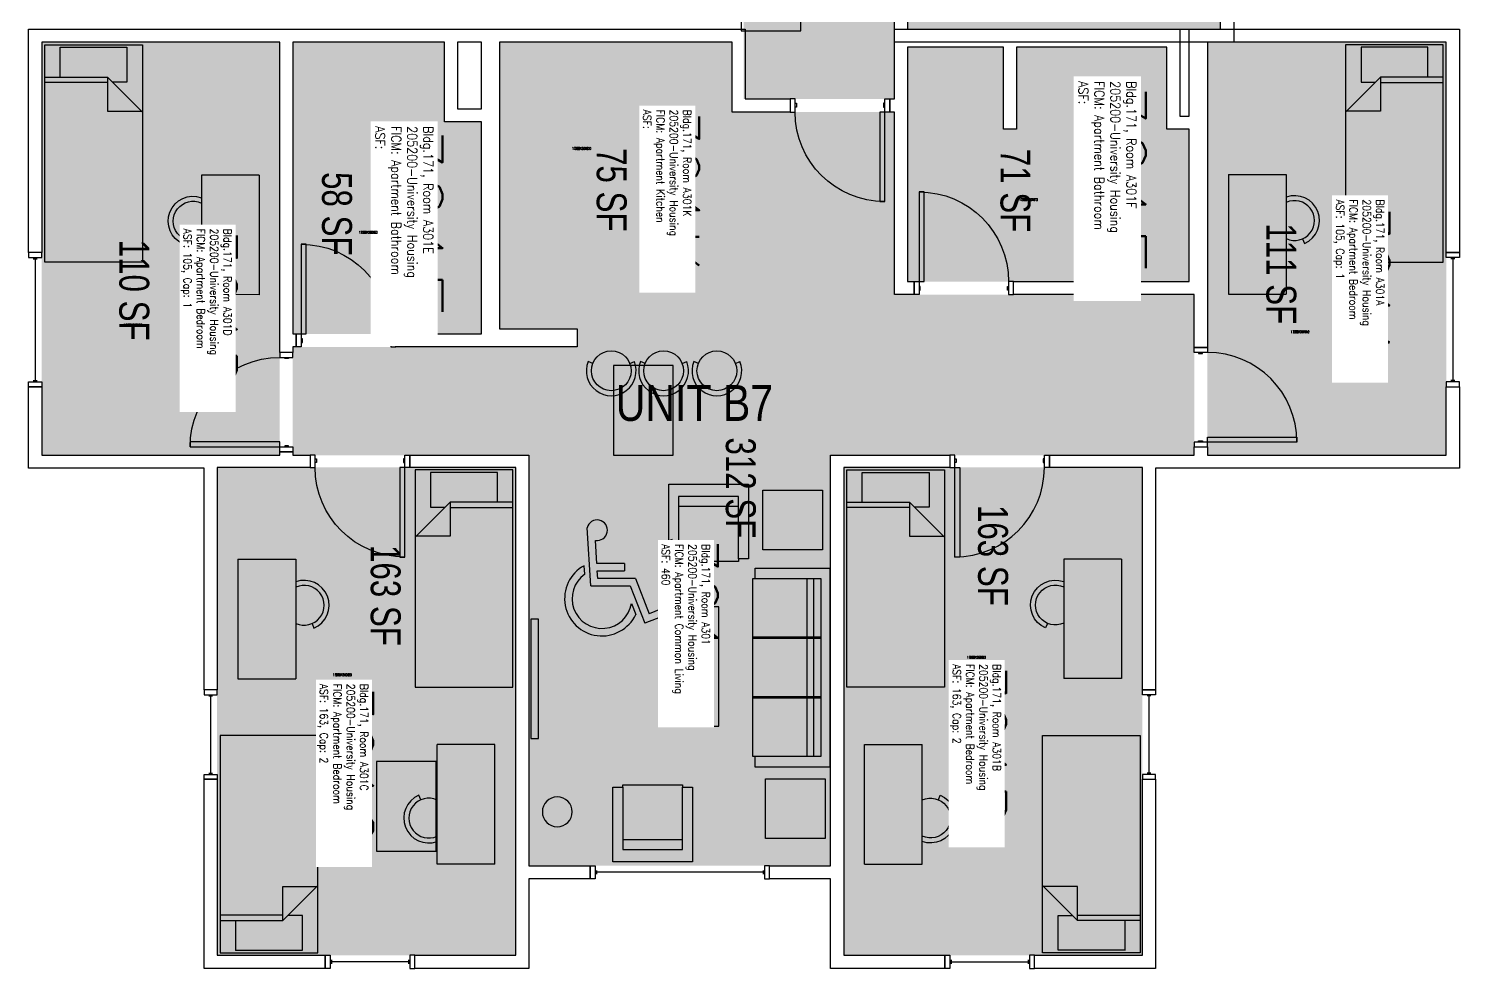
# Model space of a CAD drawing. Header units: inches. Extents: x 88 to 3257, y -489 to 2081.
# Drawn here: x 88 to 662, y -123 to 254 of the extents above; entities that cross this region are included whole.
import ezdxf
from ezdxf.enums import TextEntityAlignment as Align

# ---------------------------------------------------------------- set-up
doc = ezdxf.new("R2010")
doc.units = ezdxf.units.IN
doc.header["$LTSCALE"] = 48
doc.header["$MEASUREMENT"] = 0
for name, color, linetype in [('A-AREA-IDEN', 1, 'Continuous'), ('A-DOOR', 2, 'Continuous'), ('A-FURN', 3, 'Continuous'), ('A-GLAZ', 1, 'Continuous'), ('A-IDEN-ICON', 4, 'Continuous'), ('A-IDEN-RNUM', 7, 'Continuous'), ('A-IDEN-SNUM', 4, 'Continuous'), ('A-IDEN-VNUM', 4, 'Continuous'), ('A-WALL', 5, 'Continuous'), ('AREA-TEXT', 3, 'Continuous'), ('Rooms-Category-Color', 7, 'Continuous'), ('Rooms-College-Color', 7, 'Continuous'), ('Rooms-Department-Color', 7, 'Continuous'), ('Rooms-Division-Color', 7, 'Continuous'), ('Rooms-Information', 7, 'Continuous')]:
    doc.layers.add(name, color=color, linetype=linetype)
doc.styles.add('AREA', font='arial.ttf', dxfattribs={"width": 0.75, "height": 12})
doc.styles.add('ROOMSNUMBER', font='txt.shx', dxfattribs={"height": 0.03})
doc.styles.add('ROOMVNUMBER', font='simplex.shx', dxfattribs={"width": 0.85})
doc.styles.get("Standard").update_dxf_attribs({"font": 'ARIALN.TTF'})

# ---------------------------------------------------------------- blocks, each defined once
blk = doc.blocks.new('A$C4D89189E')
for p, q in [((0, 48), (0, 0)), ((0, 48), (23.25, 48)), ((23.25, 48), (23.25, 0)), ((29.75, 22.18), (30.53, 20.35)), ((0, 0), (23.25, 0.01))]:
    blk.add_line(p, q)
for radius, start, end in [(10, 293.20604, 109.52969), (8, 245.29988, 114.70012)]:
    blk.add_arc((26.59, 29.54), radius, start, end)
blk = doc.blocks.new('Bar stool')
at = {"layer": 'A-FURN'}
for p, q in [((-7.43, -2.97), (-9.29, -3.71)), ((7.43, -2.97), (9.29, -3.71))]:
    blk.add_line(p, q, dxfattribs=at)
blk.add_circle((0, 0), 8, dxfattribs=at)
blk.add_arc((0, 0), 10, 338.20604, 201.79396, dxfattribs=at)
blk = doc.blocks.new('BED_TWIN')
at = {"linetype": 'Continuous'}
for p, q in [((87.250002, 19.500025), (0, 19.500025)), ((0, 19.500025), (0, -19.740625)), ((12.96, 19.500025), (12.96, -5.659925)), ((15.12, -5.659925), (15.12, 19.500025)), ((87.250002, -19.740625), (87.250002, 19.504725)), ((12.96, 13.379975), (0.99222, 13.379975)), ((1, 13.376575), (1, -13.500025)), ((27.040597, -19.740625), (12.96, -5.659925)), ((12.96, -5.659925), (26.64, -5.659925)), ((26.64, -5.659925), (26.64, -19.340025)), ((15, -13.500025), (15, -7.717325)), ((1, -13.500025), (15, -13.500025)), ((0, -19.740625), (87.252733, -19.740625))]:
    blk.add_line(p, q, dxfattribs=at)
blk = doc.blocks.new('I_FURN_TABLE_COFFEE TABLE_P')
at = {"linetype": 'ByBlock', "lineweight": -2}
blk.add_lwpolyline([(-24, 9), (-24, -9), (24, -9), (24, 9)], close=True, dxfattribs=at)
blk = doc.blocks.new('I_FURN_SOFA_LONG_P')
at = {"linetype": 'ByBlock', "lineweight": -2}
for p, q in [((6.61, 35.75), (6.61, 12.25)), ((9.25, 35.75), (9.25, 12.25)), ((3.7, 12.25), (31, 12.25)), ((3.7, 11.75), (31, 11.75)), ((6.61, 11.75), (6.61, -11.75)), ((9.25, 11.75), (9.25, -11.75)), ((3.7, -11.75), (31, -11.75)), ((3.7, -12.25), (31, -12.25)), ((6.61, -12.25), (6.61, -35.75)), ((9.25, -12.25), (9.25, -35.75))]:
    blk.add_line(p, q, dxfattribs=at)
blk.add_lwpolyline([(0, 40), (0, -40), (30, -40), (30, -35.75), (31, -35.75), (31, 35.75), (30, 35.75), (30, 40)], close=True, dxfattribs=at)
blk.add_lwpolyline([(30, 35.75), (3.7, 35.75), (3.7, -35.75), (30, -35.75)], dxfattribs=at)
blk = doc.blocks.new('FURN_CHAIR_CHAIR 2_P')
at = {"linetype": 'ByBlock', "lineweight": -2}
blk.add_line((9, -12), (9, 12), dxfattribs=at)
blk.add_lwpolyline([(31, 12), (30, 12), (30, 16), (0, 16), (0, -16), (30, -16), (30, -12), (31, -12)], close=True, dxfattribs=at)
blk.add_lwpolyline([(30, -12), (5, -12), (5, 12), (30, 12)], dxfattribs=at)
blk = doc.blocks.new('wardrobe')
at = {"layer": 'A-FURN'}
blk.add_lwpolyline([(3915.13, -1087.22), (3915.13, -1111.22), (3879.13, -1111.22), (3879.13, -1087.22)], close=True, dxfattribs=at)
blk = doc.blocks.new('floor lamp')
at = {"layer": 'A-FURN'}
blk.add_circle((4186.85, -1261.23), 6, dxfattribs=at)
blk = doc.blocks.new('cphc2')
for p, q in [((5.49, 8), (5.01, 15.77)), ((6.31, 11), (6.12, 14.1)), ((4.7, 9.57), (4.63, 10.7)), ((10, 11), (6.31, 11)), ((6.37, 10), (10, 10)), ((6.43, 9), (6.37, 10)), ((10, 11), (10, 10)), ((5.49, 8), (10.79, 8)), ((11.48, 9), (6.43, 9)), ((10.79, 8), (12.74, 2.99)), ((11.48, 9), (13.31, 4.28)), ((10.95, 5.66), (11.53, 4.17)), ((15.18, 3.93), (12.74, 2.99)), ((14.82, 4.87), (13.31, 4.28)), ((14.82, 4.87), (15.18, 3.93))]:
    blk.add_line(p, q)
for centre, radius, start, end in [((6.35, 15.46), 1.38, 260.2584, 166.6451), ((7, 6.3), 5, 118.3454, 334.8586), ((7, 6.3), 4, 125.1719, 350.8537)]:
    blk.add_arc(centre, radius, start, end)

msp = doc.modelspace()

# ---------------------------------------------------------------- hatches: boundary and pattern name
at = {"layer": 'Rooms-Category-Color', "true_color": 0xadadad}
msp.add_hatch(color=253, dxfattribs=at).paths.add_polyline_path([(547.22, 1168.24), (547.22, 1193.24), (464.89, 1193.24), (464.89, 1168.24), (375.5, 1168.24), (375.5, 1082.22), (350.5, 1082.22), (350.5, 999.89), (375.5, 999.89), (375.5, 815.86), (350.5, 815.86), (350.5, 733.53), (375.5, 733.53), (374.88, 226), (435.5, 226), (435.5, 616.78), (460.5, 616.78), (460.5, 699.11), (435.5, 699.11), (435.5, 881.25), (507.5, 881.25), (507.5, 960.25), (435.5, 960.25), (435.5, 1023.88), (495.87, 1084.25), (547.22, 1084.25)])
at = {"layer": 'Rooms-Category-Color', "true_color": 0x728ef3}
for points in [[(440.75, 372.75), (440.75, 254), (566.5, 254), (566.5, 372.75)], [(92.83, 248.75), (92.83, 82.88), (188.46, 82.88), (188.46, 248.75)], [(193.71, 248.75), (193.71, 131.63), (269.58, 131.63), (269.58, 216.76), (254.69, 216.76), (254.69, 248.75)], [(370.25, 133.63), (276.83, 133.63), (276.83, 248.75), (370.25, 248.75)], [(657.17, 248.75), (657.17, 82.88), (561.17, 82.88), (561.17, 248.75)], [(440.75, 246.75), (440.75, 152.64), (553.92, 152.64), (553.92, 213.81), (544.88, 213.81), (544.88, 246.75), (484.53, 246.75), (484.53, 213.81), (479.28, 213.81), (479.28, 246.75)], [(288.58, -82), (409.82, -82), (409.82, 82.88), (555.92, 82.88), (555.92, 147.39), (435.5, 147.39), (435.5, 220.75), (370.25, 220.75), (370.25, 133.63), (307.96, 133.63), (307.96, 126.38), (193.71, 126.38), (193.71, 82.88), (288.58, 82.88)], [(163.33, -118), (283.33, -118), (283.33, 78), (163.33, 78)], [(415.07, 78), (415.07, -118), (535.07, -118), (535.07, 78)]]:
    msp.add_hatch(color=171, dxfattribs=at).paths.add_polyline_path(points)
at = {"layer": 'Rooms-College-Color', "true_color": 0xadadad}
for points in [[(547.22, 1168.24), (547.22, 1193.24), (464.89, 1193.24), (464.89, 1168.24), (375.5, 1168.24), (375.5, 1082.22), (350.5, 1082.22), (350.5, 999.89), (375.5, 999.89), (375.5, 815.86), (350.5, 815.86), (350.5, 733.53), (375.5, 733.53), (374.88, 226), (435.5, 226), (435.5, 616.78), (460.5, 616.78), (460.5, 699.11), (435.5, 699.11), (435.5, 881.25), (507.5, 881.25), (507.5, 960.25), (435.5, 960.25), (435.5, 1023.88), (495.87, 1084.25), (547.22, 1084.25)], [(440.75, 372.75), (440.75, 254), (566.5, 254), (566.5, 372.75)], [(92.83, 248.75), (92.83, 82.88), (188.46, 82.88), (188.46, 248.75)], [(193.71, 248.75), (193.71, 131.63), (269.58, 131.63), (269.58, 216.76), (254.69, 216.76), (254.69, 248.75)], [(370.25, 133.63), (276.83, 133.63), (276.83, 248.75), (370.25, 248.75)], [(657.17, 248.75), (657.17, 82.88), (561.17, 82.88), (561.17, 248.75)], [(440.75, 246.75), (440.75, 152.64), (553.92, 152.64), (553.92, 213.81), (544.88, 213.81), (544.88, 246.75), (484.53, 246.75), (484.53, 213.81), (479.28, 213.81), (479.28, 246.75)], [(288.58, -82), (409.82, -82), (409.82, 82.88), (555.92, 82.88), (555.92, 147.39), (435.5, 147.39), (435.5, 220.75), (370.25, 220.75), (370.25, 133.63), (307.96, 133.63), (307.96, 126.38), (193.71, 126.38), (193.71, 82.88), (288.58, 82.88)], [(163.33, -118), (283.33, -118), (283.33, 78), (163.33, 78)], [(415.07, 78), (415.07, -118), (535.07, -118), (535.07, 78)]]:
    msp.add_hatch(color=253, dxfattribs=at).paths.add_polyline_path(points)
at = {"layer": 'Rooms-Department-Color', "true_color": 0xacacac}
msp.add_hatch(color=253, dxfattribs=at).paths.add_polyline_path([(547.22, 1168.24), (547.22, 1193.24), (464.89, 1193.24), (464.89, 1168.24), (375.5, 1168.24), (375.5, 1082.22), (350.5, 1082.22), (350.5, 999.89), (375.5, 999.89), (375.5, 815.86), (350.5, 815.86), (350.5, 733.53), (375.5, 733.53), (374.88, 226), (435.5, 226), (435.5, 616.78), (460.5, 616.78), (460.5, 699.11), (435.5, 699.11), (435.5, 881.25), (507.5, 881.25), (507.5, 960.25), (435.5, 960.25), (435.5, 1023.88), (495.87, 1084.25), (547.22, 1084.25)])
at = {"layer": 'Rooms-Department-Color', "true_color": 0x604aed}
for points in [[(440.75, 372.75), (440.75, 254), (566.5, 254), (566.5, 372.75)], [(92.83, 248.75), (92.83, 82.88), (188.46, 82.88), (188.46, 248.75)], [(193.71, 248.75), (193.71, 131.63), (269.58, 131.63), (269.58, 216.76), (254.69, 216.76), (254.69, 248.75)], [(370.25, 133.63), (276.83, 133.63), (276.83, 248.75), (370.25, 248.75)], [(657.17, 248.75), (657.17, 82.88), (561.17, 82.88), (561.17, 248.75)], [(440.75, 246.75), (440.75, 152.64), (553.92, 152.64), (553.92, 213.81), (544.88, 213.81), (544.88, 246.75), (484.53, 246.75), (484.53, 213.81), (479.28, 213.81), (479.28, 246.75)], [(288.58, -82), (409.82, -82), (409.82, 82.88), (555.92, 82.88), (555.92, 147.39), (435.5, 147.39), (435.5, 220.75), (370.25, 220.75), (370.25, 133.63), (307.96, 133.63), (307.96, 126.38), (193.71, 126.38), (193.71, 82.88), (288.58, 82.88)], [(163.33, -118), (283.33, -118), (283.33, 78), (163.33, 78)], [(415.07, 78), (415.07, -118), (535.07, -118), (535.07, 78)]]:
    msp.add_hatch(color=173, dxfattribs=at).paths.add_polyline_path(points)
at = {"layer": 'Rooms-Division-Color', "true_color": 0xadadad}
msp.add_hatch(color=253, dxfattribs=at).paths.add_polyline_path([(547.22, 1168.24), (547.22, 1193.24), (464.89, 1193.24), (464.89, 1168.24), (375.5, 1168.24), (375.5, 1082.22), (350.5, 1082.22), (350.5, 999.89), (375.5, 999.89), (375.5, 815.86), (350.5, 815.86), (350.5, 733.53), (375.5, 733.53), (374.88, 226), (435.5, 226), (435.5, 616.78), (460.5, 616.78), (460.5, 699.11), (435.5, 699.11), (435.5, 881.25), (507.5, 881.25), (507.5, 960.25), (435.5, 960.25), (435.5, 1023.88), (495.87, 1084.25), (547.22, 1084.25)])
at = {"layer": 'Rooms-Division-Color', "true_color": 0x604aed}
for points in [[(440.75, 372.75), (440.75, 254), (566.5, 254), (566.5, 372.75)], [(92.83, 248.75), (92.83, 82.88), (188.46, 82.88), (188.46, 248.75)], [(193.71, 248.75), (193.71, 131.63), (269.58, 131.63), (269.58, 216.76), (254.69, 216.76), (254.69, 248.75)], [(370.25, 133.63), (276.83, 133.63), (276.83, 248.75), (370.25, 248.75)], [(657.17, 248.75), (657.17, 82.88), (561.17, 82.88), (561.17, 248.75)], [(440.75, 246.75), (440.75, 152.64), (553.92, 152.64), (553.92, 213.81), (544.88, 213.81), (544.88, 246.75), (484.53, 246.75), (484.53, 213.81), (479.28, 213.81), (479.28, 246.75)], [(288.58, -82), (409.82, -82), (409.82, 82.88), (555.92, 82.88), (555.92, 147.39), (435.5, 147.39), (435.5, 220.75), (370.25, 220.75), (370.25, 133.63), (307.96, 133.63), (307.96, 126.38), (193.71, 126.38), (193.71, 82.88), (288.58, 82.88)], [(163.33, -118), (283.33, -118), (283.33, 78), (163.33, 78)], [(415.07, 78), (415.07, -118), (535.07, -118), (535.07, 78)]]:
    msp.add_hatch(color=173, dxfattribs=at).paths.add_polyline_path(points)

# ---------------------------------------------------------------- linework, layer by layer
at = {"layer": 'A-DOOR'}
for points in [[(395.54, 226), (393.54, 226), (393.54, 220.75), (395.54, 220.75)], [(395.54, 226), (393.54, 226), (393.54, 220.75), (395.54, 220.75)], [(395.54, 224.25), (396.04, 224.25), (396.04, 222.75), (395.54, 222.75)], [(395.54, 224.25), (396.04, 224.25), (396.04, 222.75), (395.54, 222.75)], [(431.54, 224.25), (431.04, 224.25), (431.04, 222.75), (431.54, 222.75)], [(431.54, 224.25), (431.04, 224.25), (431.04, 222.75), (431.54, 222.75)], [(431.54, 226), (433.54, 226), (433.54, 220.75), (431.54, 220.75)], [(431.54, 226), (433.54, 226), (433.54, 220.75), (431.54, 220.75)], [(431.54, 220.75), (429.54, 220.75), (429.54, 184.75), (431.54, 184.75)], [(431.54, 220.75), (429.54, 220.75), (429.54, 184.75), (431.54, 184.75)], [(445.32, 152.64), (447.32, 152.64), (447.32, 188.64), (445.32, 188.64)], [(445.32, 152.64), (447.32, 152.64), (447.32, 188.64), (445.32, 188.64)], [(197.08, 131.63), (199.08, 131.63), (199.08, 167.63), (197.08, 167.63)], [(197.08, 131.63), (199.08, 131.63), (199.08, 167.63), (197.08, 167.63)], [(445.32, 147.39), (443.32, 147.39), (443.32, 152.64), (445.32, 152.64)], [(445.32, 147.39), (443.32, 147.39), (443.32, 152.64), (445.32, 152.64)], [(445.32, 149.14), (445.82, 149.14), (445.82, 150.64), (445.32, 150.64)], [(445.32, 149.14), (445.82, 149.14), (445.82, 150.64), (445.32, 150.64)], [(481.32, 149.14), (480.82, 149.14), (480.82, 150.64), (481.32, 150.64)], [(481.32, 149.14), (480.82, 149.14), (480.82, 150.64), (481.32, 150.64)], [(481.32, 147.39), (483.32, 147.39), (483.32, 152.64), (481.32, 152.64)], [(481.32, 147.39), (483.32, 147.39), (483.32, 152.64), (481.32, 152.64)], [(197.08, 126.38), (195.08, 126.38), (195.08, 131.63), (197.08, 131.63)], [(197.08, 126.38), (195.08, 126.38), (195.08, 131.63), (197.08, 131.63)], [(197.08, 128.13), (197.58, 128.13), (197.58, 129.63), (197.08, 129.63)], [(197.08, 128.13), (197.58, 128.13), (197.58, 129.63), (197.08, 129.63)], [(233.08, 128.13), (232.58, 128.13), (232.58, 129.63), (233.08, 129.63)], [(233.08, 128.13), (232.58, 128.13), (232.58, 129.63), (233.08, 129.63)], [(233.08, 126.38), (235.08, 126.38), (235.08, 131.63), (233.08, 131.63)], [(233.08, 126.38), (235.08, 126.38), (235.08, 131.63), (233.08, 131.63)], [(193.71, 122.2), (193.71, 124.2), (188.46, 124.2), (188.46, 122.2)], [(193.71, 122.2), (193.71, 124.2), (188.46, 124.2), (188.46, 122.2)], [(191.96, 122.2), (191.96, 121.7), (190.46, 121.7), (190.46, 122.2)], [(191.96, 122.2), (191.96, 121.7), (190.46, 121.7), (190.46, 122.2)], [(555.92, 124.19), (555.92, 126.19), (561.17, 126.19), (561.17, 124.19)], [(555.92, 124.19), (555.92, 126.19), (561.17, 126.19), (561.17, 124.19)], [(557.67, 124.19), (557.67, 123.69), (559.17, 123.69), (559.17, 124.19)], [(557.67, 124.19), (557.67, 123.69), (559.17, 123.69), (559.17, 124.19)], [(188.46, 86.2), (188.46, 88.2), (152.46, 88.2), (152.46, 86.2)], [(188.46, 86.2), (188.46, 88.2), (152.46, 88.2), (152.46, 86.2)], [(191.96, 86.2), (191.96, 86.7), (190.46, 86.7), (190.46, 86.2)], [(191.96, 86.2), (191.96, 86.7), (190.46, 86.7), (190.46, 86.2)], [(555.92, 88.19), (555.92, 86.19), (561.17, 86.19), (561.17, 88.19)], [(555.92, 88.19), (555.92, 86.19), (561.17, 86.19), (561.17, 88.19)], [(557.67, 88.19), (557.67, 88.69), (559.17, 88.69), (559.17, 88.19)], [(557.67, 88.19), (557.67, 88.69), (559.17, 88.69), (559.17, 88.19)], [(561.17, 88.19), (561.17, 90.19), (597.17, 90.19), (597.17, 88.19)], [(561.17, 88.19), (561.17, 90.19), (597.17, 90.19), (597.17, 88.19)], [(193.71, 86.2), (193.71, 84.2), (188.46, 84.2), (188.46, 86.2)], [(193.71, 86.2), (193.71, 84.2), (188.46, 84.2), (188.46, 86.2)], [(202.7, 82.88), (200.7, 82.88), (200.7, 78), (202.7, 78)], [(202.7, 82.88), (200.7, 82.88), (200.7, 78), (202.7, 78)], [(202.7, 81.5), (203.2, 81.5), (203.2, 80), (202.7, 80)], [(202.7, 81.5), (203.2, 81.5), (203.2, 80), (202.7, 80)], [(238.7, 81.5), (238.2, 81.5), (238.2, 80), (238.7, 80)], [(238.7, 81.5), (238.2, 81.5), (238.2, 80), (238.7, 80)], [(238.7, 82.88), (240.7, 82.88), (240.7, 78), (238.7, 78)], [(238.7, 82.88), (240.7, 82.88), (240.7, 78), (238.7, 78)], [(459.7, 82.88), (457.7, 82.88), (457.7, 78), (459.7, 78)], [(459.7, 82.88), (457.7, 82.88), (457.7, 78), (459.7, 78)], [(459.7, 81.5), (460.2, 81.5), (460.2, 80), (459.7, 80)], [(459.7, 81.5), (460.2, 81.5), (460.2, 80), (459.7, 80)], [(495.7, 81.5), (495.2, 81.5), (495.2, 80), (495.7, 80)], [(495.7, 81.5), (495.2, 81.5), (495.2, 80), (495.7, 80)], [(495.7, 82.88), (497.7, 82.88), (497.7, 78), (495.7, 78)], [(495.7, 82.88), (497.7, 82.88), (497.7, 78), (495.7, 78)], [(238.7, 78), (236.7, 78), (236.7, 42), (238.7, 42)], [(238.7, 78), (236.7, 78), (236.7, 42), (238.7, 42)], [(459.7, 78), (461.7, 78), (461.7, 42), (459.7, 42)], [(459.7, 78), (461.7, 78), (461.7, 42), (459.7, 42)]]:
    msp.add_lwpolyline(points, close=True, dxfattribs=at)
at = {"layer": 'A-DOOR', "extrusion": (0, 0, -1)}
for centre, start, end in [((-431.54, 220.75), 270, 0), ((-431.54, 220.75), 270, 0), ((-445.32, 152.64), 90, 180), ((-445.32, 152.64), 90, 180), ((-197.08, 131.63), 90, 180), ((-197.08, 131.63), 90, 180), ((-188.46, 86.2), 0, 90), ((-188.46, 86.2), 0, 90), ((-238.7, 78), 270, 0), ((-238.7, 78), 270, 0)]:
    msp.add_arc(centre, 36, start, end, dxfattribs=at)
at = {"layer": 'A-DOOR'}
for centre, start, end in [((561.17, 88.19), 0, 90), ((561.17, 88.19), 0, 90), ((459.7, 78), 270, 0), ((459.7, 78), 270, 0)]:
    msp.add_arc(centre, 36, start, end, dxfattribs=at)
at = {"layer": 'A-FURN'}
for points in [[(406.55, 44.87), (382.55, 44.87), (382.55, 68.87), (406.55, 68.87)], [(406.55, 44.87), (382.55, 44.87), (382.55, 68.87), (406.55, 68.87)], [(289.41, -30.92), (292.4, -30.92), (292.4, 17.08), (289.41, 17.08)], [(289.41, -30.92), (292.4, -30.92), (292.4, 17.08), (289.41, 17.08)], [(407.59, -71.12), (383.59, -71.12), (383.59, -47.12), (407.59, -47.12)], [(407.59, -71.12), (383.59, -71.12), (383.59, -47.12), (407.59, -47.12)]]:
    msp.add_lwpolyline(points, close=True, dxfattribs=at)
msp.add_circle((321.67, 116.8), 8, dxfattribs=at)
msp.add_circle((321.67, 116.8), 8, dxfattribs=at)
at = {"layer": 'A-GLAZ'}
for p, q in [((89.46, 161.84), (90.96, 161.84)), ((89.46, 161.84), (90.96, 161.84)), ((90.21, 161.84), (90.21, 112.84)), ((90.21, 161.84), (90.21, 112.84)), ((660.54, 161.84), (659.04, 161.84)), ((660.54, 161.84), (659.04, 161.84)), ((659.79, 161.84), (659.79, 112.84)), ((659.79, 161.84), (659.79, 112.84)), ((89.46, 112.84), (90.96, 112.84)), ((89.46, 112.84), (90.96, 112.84)), ((660.54, 112.84), (659.04, 112.84)), ((660.54, 112.84), (659.04, 112.84)), ((159.96, -13.81), (161.46, -13.81)), ((159.96, -13.81), (161.46, -13.81)), ((160.71, -13.81), (160.71, -44.81)), ((160.71, -13.81), (160.71, -44.81)), ((538.44, -13.81), (536.94, -13.81)), ((538.44, -13.81), (536.94, -13.81)), ((537.69, -13.81), (537.69, -44.81)), ((537.69, -13.81), (537.69, -44.81)), ((159.96, -44.81), (161.46, -44.81)), ((159.96, -44.81), (161.46, -44.81)), ((538.44, -44.81), (536.94, -44.81)), ((538.44, -44.81), (536.94, -44.81)), ((315.71, -83.87), (315.71, -85.37)), ((315.71, -83.87), (315.71, -85.37)), ((382.71, -84.62), (315.71, -84.62)), ((382.71, -84.62), (315.71, -84.62)), ((382.71, -83.87), (382.71, -85.37)), ((382.71, -83.87), (382.71, -85.37)), ((209.21, -119.87), (209.21, -121.37)), ((209.21, -119.87), (209.21, -121.37)), ((240.21, -120.62), (209.21, -120.62)), ((240.21, -120.62), (209.21, -120.62)), ((240.21, -119.87), (240.21, -121.37)), ((240.21, -119.87), (240.21, -121.37)), ((458.19, -119.87), (458.19, -121.37)), ((458.19, -119.87), (458.19, -121.37)), ((458.19, -120.62), (489.19, -120.62)), ((458.19, -120.62), (489.19, -120.62)), ((489.19, -119.87), (489.19, -121.37)), ((489.19, -119.87), (489.19, -121.37))]:
    msp.add_line(p, q, dxfattribs=at)
for points in [[(92.83, 162.34), (92.83, 164.34), (87.58, 164.34), (87.58, 162.34)], [(92.83, 162.34), (92.83, 164.34), (87.58, 164.34), (87.58, 162.34)], [(657.17, 162.34), (657.17, 164.34), (662.42, 164.34), (662.42, 162.34)], [(657.17, 162.34), (657.17, 164.34), (662.42, 164.34), (662.42, 162.34)], [(92.83, 112.34), (92.83, 110.34), (87.58, 110.34), (87.58, 112.34)], [(92.83, 112.34), (92.83, 110.34), (87.58, 110.34), (87.58, 112.34)], [(657.17, 112.34), (657.17, 110.34), (662.42, 110.34), (662.42, 112.34)], [(657.17, 112.34), (657.17, 110.34), (662.42, 110.34), (662.42, 112.34)], [(163.33, -13.31), (163.33, -11.31), (158.08, -11.31), (158.08, -13.31)], [(163.33, -13.31), (163.33, -11.31), (158.08, -11.31), (158.08, -13.31)], [(535.07, -13.31), (535.07, -11.31), (540.32, -11.31), (540.32, -13.31)], [(535.07, -13.31), (535.07, -11.31), (540.32, -11.31), (540.32, -13.31)], [(163.33, -45.31), (163.33, -47.31), (158.08, -47.31), (158.08, -45.31)], [(163.33, -45.31), (163.33, -47.31), (158.08, -47.31), (158.08, -45.31)], [(535.07, -45.31), (535.07, -47.31), (540.32, -47.31), (540.32, -45.31)], [(535.07, -45.31), (535.07, -47.31), (540.32, -47.31), (540.32, -45.31)], [(315.21, -87.25), (313.21, -87.25), (313.21, -82), (315.21, -82)], [(315.21, -87.25), (313.21, -87.25), (313.21, -82), (315.21, -82)], [(383.21, -87.25), (385.21, -87.25), (385.21, -82), (383.21, -82)], [(383.21, -87.25), (385.21, -87.25), (385.21, -82), (383.21, -82)], [(208.71, -123.25), (206.71, -123.25), (206.71, -118), (208.71, -118)], [(208.71, -123.25), (206.71, -123.25), (206.71, -118), (208.71, -118)], [(240.71, -123.25), (242.71, -123.25), (242.71, -118), (240.71, -118)], [(240.71, -123.25), (242.71, -123.25), (242.71, -118), (240.71, -118)], [(457.69, -123.25), (455.69, -123.25), (455.69, -118), (457.69, -118)], [(457.69, -123.25), (455.69, -123.25), (455.69, -118), (457.69, -118)], [(489.69, -123.25), (491.69, -123.25), (491.69, -118), (489.69, -118)], [(489.69, -123.25), (491.69, -123.25), (491.69, -118), (489.69, -118)]]:
    msp.add_lwpolyline(points, close=True, dxfattribs=at)
at = {"layer": 'A-WALL'}
for p, q in [((435.5, 248.75), (435.5, 377.38)), ((435.5, 248.75), (435.5, 377.38)), ((440.75, 372.75), (440.75, 254)), ((440.75, 372.75), (440.75, 254)), ((566.5, 254), (566.5, 264.88)), ((566.5, 254), (566.5, 264.88)), ((571.75, 264.88), (571.75, 248.75)), ((571.75, 264.88), (571.75, 248.75)), ((87.58, 164.34), (87.58, 254)), ((87.58, 254), (375.5, 254)), ((87.58, 164.34), (87.58, 254)), ((87.58, 254), (375.5, 254)), ((375.5, 254), (375.5, 226)), ((375.5, 254), (375.5, 226)), ((435.5, 254), (550.13, 254)), ((435.5, 226), (435.5, 254)), ((435.5, 254), (550.13, 254)), ((435.5, 226), (435.5, 254)), ((440.75, 254), (566.5, 254)), ((440.75, 254), (566.5, 254)), ((550.13, 254), (550.13, 219.06)), ((550.13, 254), (550.13, 219.06)), ((553.92, 254), (662.42, 254)), ((553.92, 219.06), (553.92, 254)), ((553.92, 254), (662.42, 254)), ((553.92, 219.06), (553.92, 254)), ((662.42, 254), (662.42, 164.34)), ((662.42, 254), (662.42, 164.34)), ((92.83, 248.75), (92.83, 164.34)), ((188.46, 248.75), (92.83, 248.75)), ((92.83, 248.75), (92.83, 164.34)), ((188.46, 248.75), (92.83, 248.75)), ((188.46, 124.2), (188.46, 248.75)), ((188.46, 124.2), (188.46, 248.75)), ((254.69, 248.75), (193.71, 248.75)), ((193.71, 248.75), (193.71, 131.63)), ((254.69, 248.75), (193.71, 248.75)), ((193.71, 248.75), (193.71, 131.63)), ((254.69, 216.76), (254.69, 248.75)), ((254.69, 216.76), (254.69, 248.75)), ((269.58, 248.75), (259.94, 248.75)), ((259.94, 248.75), (259.94, 222.01)), ((269.58, 248.75), (259.94, 248.75)), ((259.94, 248.75), (259.94, 222.01)), ((269.58, 222.01), (269.58, 248.75)), ((269.58, 222.01), (269.58, 248.75)), ((370.25, 248.75), (276.83, 248.75)), ((276.83, 248.75), (276.83, 133.63)), ((370.25, 248.75), (276.83, 248.75)), ((276.83, 248.75), (276.83, 133.63)), ((370.25, 220.75), (370.25, 248.75)), ((370.25, 220.75), (370.25, 248.75)), ((571.75, 248.75), (435.5, 248.75)), ((571.75, 248.75), (435.5, 248.75)), ((657.17, 248.75), (561.17, 248.75)), ((561.17, 248.75), (561.17, 152.01)), ((657.17, 248.75), (561.17, 248.75)), ((561.17, 248.75), (561.17, 152.01)), ((657.17, 164.34), (657.17, 248.75)), ((657.17, 164.34), (657.17, 248.75)), ((479.28, 246.75), (440.75, 246.75)), ((440.75, 246.75), (440.75, 152.64)), ((479.28, 246.75), (440.75, 246.75)), ((440.75, 246.75), (440.75, 152.64)), ((479.28, 213.81), (479.28, 246.75)), ((479.28, 213.81), (479.28, 246.75)), ((544.88, 246.75), (484.53, 246.75)), ((484.53, 246.75), (484.53, 213.81)), ((544.88, 246.75), (484.53, 246.75)), ((484.53, 246.75), (484.53, 213.81)), ((544.88, 213.81), (544.88, 246.75)), ((544.88, 213.81), (544.88, 246.75)), ((375.5, 226), (393.54, 226)), ((375.5, 226), (393.54, 226)), ((393.54, 226), (393.54, 220.75)), ((393.54, 226), (393.54, 220.75)), ((433.54, 220.75), (433.54, 226)), ((433.54, 226), (435.5, 226)), ((433.54, 220.75), (433.54, 226)), ((433.54, 226), (435.5, 226)), ((259.94, 222.01), (269.58, 222.01)), ((259.94, 222.01), (269.58, 222.01)), ((393.54, 220.75), (370.25, 220.75)), ((393.54, 220.75), (370.25, 220.75)), ((435.5, 220.75), (433.54, 220.75)), ((435.5, 220.75), (433.54, 220.75)), ((435.5, 147.39), (435.5, 220.75)), ((435.5, 147.39), (435.5, 220.75)), ((550.13, 219.06), (553.92, 219.06)), ((550.13, 219.06), (553.92, 219.06)), ((269.58, 216.76), (254.69, 216.76)), ((269.58, 216.76), (254.69, 216.76)), ((269.58, 131.63), (269.58, 216.76)), ((269.58, 131.63), (269.58, 216.76)), ((484.53, 213.81), (479.28, 213.81)), ((484.53, 213.81), (479.28, 213.81)), ((553.92, 213.81), (544.88, 213.81)), ((553.92, 213.81), (544.88, 213.81)), ((553.92, 152.64), (553.92, 213.81)), ((553.92, 152.64), (553.92, 213.81)), ((92.83, 164.34), (87.58, 164.34)), ((92.83, 164.34), (87.58, 164.34)), ((662.42, 164.34), (657.17, 164.34)), ((662.42, 164.34), (657.17, 164.34)), ((440.75, 152.64), (443.32, 152.64)), ((440.75, 152.64), (443.32, 152.64)), ((443.32, 152.64), (443.32, 147.39)), ((443.32, 152.64), (443.32, 147.39)), ((483.32, 152.64), (553.92, 152.64)), ((483.32, 147.39), (483.32, 152.64)), ((483.32, 152.64), (553.92, 152.64)), ((483.32, 147.39), (483.32, 152.64)), ((561.17, 152.01), (561.17, 126.19)), ((561.17, 152.01), (561.17, 126.19)), ((443.32, 147.39), (435.5, 147.39)), ((443.32, 147.39), (435.5, 147.39)), ((555.92, 147.39), (483.32, 147.39)), ((555.92, 147.39), (483.32, 147.39)), ((555.92, 126.19), (555.92, 147.39)), ((555.92, 126.19), (555.92, 147.39)), ((276.83, 133.63), (307.96, 133.63)), ((276.83, 133.63), (307.96, 133.63)), ((307.96, 133.63), (307.96, 126.38)), ((307.96, 133.63), (307.96, 126.38)), ((193.71, 131.63), (195.08, 131.63)), ((193.71, 131.63), (195.08, 131.63)), ((195.08, 131.63), (195.08, 126.38)), ((195.08, 131.63), (195.08, 126.38)), ((235.08, 126.38), (235.08, 131.63)), ((235.08, 131.63), (269.58, 131.63)), ((235.08, 126.38), (235.08, 131.63)), ((235.08, 131.63), (269.58, 131.63)), ((193.71, 124.2), (188.46, 124.2)), ((193.71, 124.2), (188.46, 124.2)), ((195.08, 126.38), (193.71, 126.38)), ((193.71, 126.38), (193.71, 124.2)), ((195.08, 126.38), (193.71, 126.38)), ((193.71, 126.38), (193.71, 124.2)), ((272.33, 126.38), (235.08, 126.38)), ((272.33, 126.38), (235.08, 126.38)), ((307.96, 126.38), (272.33, 126.38)), ((307.96, 126.38), (272.33, 126.38)), ((561.17, 126.19), (555.92, 126.19)), ((561.17, 126.19), (555.92, 126.19)), ((87.58, 77.63), (87.58, 110.34)), ((87.58, 110.34), (92.83, 110.34)), ((87.58, 77.63), (87.58, 110.34)), ((87.58, 110.34), (92.83, 110.34)), ((92.83, 110.34), (92.83, 82.88)), ((92.83, 110.34), (92.83, 82.88)), ((657.17, 82.88), (657.17, 110.34)), ((657.17, 110.34), (662.42, 110.34)), ((657.17, 82.88), (657.17, 110.34)), ((657.17, 110.34), (662.42, 110.34)), ((662.42, 110.34), (662.42, 77.63)), ((662.42, 110.34), (662.42, 77.63)), ((92.83, 82.88), (158.71, 82.88)), ((92.83, 82.88), (158.71, 82.88)), ((158.71, 82.88), (188.46, 82.88)), ((158.71, 82.88), (188.46, 82.88)), ((188.46, 82.88), (188.46, 84.2)), ((188.46, 84.2), (193.71, 84.2)), ((188.46, 82.88), (188.46, 84.2)), ((188.46, 84.2), (193.71, 84.2)), ((193.71, 84.2), (193.71, 82.88)), ((193.71, 84.2), (193.71, 82.88)), ((193.71, 82.88), (200.7, 82.88)), ((193.71, 82.88), (200.7, 82.88)), ((200.7, 82.88), (200.7, 78)), ((200.7, 82.88), (200.7, 78)), ((240.7, 78), (240.7, 82.88)), ((240.7, 82.88), (288.58, 82.88)), ((240.7, 78), (240.7, 82.88)), ((240.7, 82.88), (288.58, 82.88)), ((288.58, 82.88), (288.58, -82)), ((288.58, 82.88), (288.58, -82)), ((409.82, 82.88), (457.7, 82.88)), ((409.82, -82), (409.82, 82.88)), ((409.82, 82.88), (457.7, 82.88)), ((409.82, -82), (409.82, 82.88)), ((457.7, 82.88), (457.7, 78)), ((457.7, 82.88), (457.7, 78)), ((497.7, 78), (497.7, 82.88)), ((497.7, 82.88), (540.32, 82.88)), ((497.7, 78), (497.7, 82.88)), ((497.7, 82.88), (540.32, 82.88)), ((540.32, 82.88), (555.92, 82.88)), ((540.32, 82.88), (555.92, 82.88)), ((555.92, 82.88), (555.92, 86.19)), ((555.92, 86.19), (561.17, 86.19)), ((555.92, 82.88), (555.92, 86.19)), ((555.92, 86.19), (561.17, 86.19)), ((561.17, 86.19), (561.17, 82.88)), ((561.17, 86.19), (561.17, 82.88)), ((561.17, 82.88), (657.17, 82.88)), ((561.17, 82.88), (657.17, 82.88)), ((158.08, 77.63), (87.58, 77.63)), ((158.08, 77.63), (87.58, 77.63)), ((158.08, -11.31), (158.08, 77.63)), ((158.08, -11.31), (158.08, 77.63)), ((163.33, 78), (163.33, -11.31)), ((200.7, 78), (163.33, 78)), ((163.33, 78), (163.33, -11.31)), ((200.7, 78), (163.33, 78)), ((283.33, 78), (240.7, 78)), ((283.33, 78), (240.7, 78)), ((283.33, -118), (283.33, 78)), ((283.33, -118), (283.33, 78)), ((457.7, 78), (415.07, 78)), ((415.07, 78), (415.07, -118)), ((457.7, 78), (415.07, 78)), ((415.07, 78), (415.07, -118)), ((535.07, 78), (497.7, 78)), ((535.07, 78), (497.7, 78)), ((535.07, -11.31), (535.07, 78)), ((535.07, -11.31), (535.07, 78)), ((662.42, 77.63), (540.32, 77.63)), ((540.32, 77.63), (540.32, -11.31)), ((662.42, 77.63), (540.32, 77.63)), ((540.32, 77.63), (540.32, -11.31)), ((163.33, -11.31), (158.08, -11.31)), ((163.33, -11.31), (158.08, -11.31)), ((540.32, -11.31), (535.07, -11.31)), ((540.32, -11.31), (535.07, -11.31)), ((158.08, -123.25), (158.08, -47.31)), ((158.08, -47.31), (163.33, -47.31)), ((158.08, -123.25), (158.08, -47.31)), ((158.08, -47.31), (163.33, -47.31)), ((163.33, -47.31), (163.33, -118)), ((163.33, -47.31), (163.33, -118)), ((535.07, -118), (535.07, -47.31)), ((535.07, -47.31), (540.32, -47.31)), ((535.07, -118), (535.07, -47.31)), ((535.07, -47.31), (540.32, -47.31)), ((540.32, -47.31), (540.32, -123.25)), ((540.32, -47.31), (540.32, -123.25)), ((288.58, -82), (313.21, -82)), ((288.58, -82), (313.21, -82)), ((313.21, -82), (313.21, -87.25)), ((313.21, -82), (313.21, -87.25)), ((385.21, -87.25), (385.21, -82)), ((385.21, -82), (409.82, -82)), ((385.21, -87.25), (385.21, -82)), ((385.21, -82), (409.82, -82)), ((313.21, -87.25), (288.58, -87.25)), ((288.58, -87.25), (288.58, -123.25)), ((313.21, -87.25), (288.58, -87.25)), ((288.58, -87.25), (288.58, -123.25)), ((409.82, -87.25), (385.21, -87.25)), ((409.82, -87.25), (385.21, -87.25)), ((409.82, -123.25), (409.82, -87.25)), ((409.82, -123.25), (409.82, -87.25)), ((163.33, -118), (206.71, -118)), ((163.33, -118), (206.71, -118)), ((206.71, -118), (206.71, -123.25)), ((206.71, -118), (206.71, -123.25)), ((242.71, -123.25), (242.71, -118)), ((242.71, -118), (283.33, -118)), ((242.71, -123.25), (242.71, -118)), ((242.71, -118), (283.33, -118)), ((415.07, -118), (455.69, -118)), ((415.07, -118), (455.69, -118)), ((455.69, -118), (455.69, -123.25)), ((455.69, -118), (455.69, -123.25)), ((491.69, -123.25), (491.69, -118)), ((491.69, -118), (535.07, -118)), ((491.69, -123.25), (491.69, -118)), ((491.69, -118), (535.07, -118)), ((206.71, -123.25), (158.08, -123.25)), ((206.71, -123.25), (158.08, -123.25)), ((288.58, -123.25), (242.71, -123.25)), ((288.58, -123.25), (242.71, -123.25)), ((455.69, -123.25), (409.82, -123.25)), ((455.69, -123.25), (409.82, -123.25)), ((540.32, -123.25), (491.69, -123.25)), ((540.32, -123.25), (491.69, -123.25))]:
    msp.add_line(p, q, dxfattribs=at)

# ---------------------------------------------------------------- block references
at = {"layer": 'A-FURN', "extrusion": (0, 0, -1), "zscale": -1}
for name, p, rotation in [('wardrobe', (713.33, 4168.53), 270), ('wardrobe', (713.33, 4168.53), 270), ('BED_TWIN', (-113.58, 247.75), 270), ('BED_TWIN', (-113.58, 247.75), 270), ('wardrobe', (764.69, 3998.09), 270), ('wardrobe', (764.69, 3998.09), 270), ('BED_TWIN', (-435.84, 77), 270), ('BED_TWIN', (-435.84, 77), 270), ('FURN_CHAIR_CHAIR 2_P', (-360.75, 71.26), 270), ('FURN_CHAIR_CHAIR 2_P', (-360.75, 71.26), 270), ('A$C4D89189E', (-423.35, -33.33), 180), ('A$C4D89189E', (-423.35, -33.33), 180), ('BED_TWIN', (-514.67, -117), 90), ('BED_TWIN', (-514.67, -117), 90), ('wardrobe', (859.85, 3838.95), 270), ('wardrobe', (859.85, 3838.95), 270), ('FURN_CHAIR_CHAIR 2_P', (-338.35, -80.49), 90), ('FURN_CHAIR_CHAIR 2_P', (-338.35, -80.49), 90), ('floor lamp', (3886.86, -1321.6), 180), ('floor lamp', (3886.86, -1321.6), 180)]:
    msp.add_blockref(name, p, dxfattribs=dict(at, rotation=rotation))
at = {"layer": 'A-FURN'}
for name, p, rotation in [('BED_TWIN', (636.42, 247.75), 270), ('BED_TWIN', (636.42, 247.75), 270), ('Bar stool', (321.67, 116.8), 180), ('Bar stool', (321.67, 116.8), 180), ('Bar stool', (342.7, 116.8), 180), ('Bar stool', (342.7, 116.8), 180), ('Bar stool', (364.1, 116.8), 180), ('Bar stool', (364.1, 116.8), 180), ('BED_TWIN', (262.58, 77), 270), ('BED_TWIN', (262.58, 77), 270), ('I_FURN_TABLE_COFFEE TABLE_P', (355.95, -2.01), 90), ('I_FURN_TABLE_COFFEE TABLE_P', (355.95, -2.01), 90), ('BED_TWIN', (184.08, -117), 90), ('BED_TWIN', (184.08, -117), 90), ('A$C4D89189E', (274.91, -33.35), 180), ('A$C4D89189E', (274.91, -33.35), 180)]:
    msp.add_blockref(name, p, dxfattribs=dict(at, rotation=rotation))
for p in [(569.64, 147.61), (569.64, 147.61), (171.7, -6.93), (171.7, -6.93)]:
    msp.add_blockref('A$C4D89189E', p, dxfattribs=at)
at = {"layer": 'A-FURN', "extrusion": (0, 0, -1), "zscale": -1}
for name, p in [('A$C4D89189E', (-180.24, 147.37)), ('A$C4D89189E', (-180.24, 147.37)), ('A$C4D89189E', (-526.7, -6.83)), ('A$C4D89189E', (-526.7, -6.83)), ('I_FURN_SOFA_LONG_P', (-409.55, -2.44)), ('I_FURN_SOFA_LONG_P', (-409.55, -2.44))]:
    msp.add_blockref(name, p, dxfattribs=at)
at = {"layer": 'A-IDEN-ICON', "xscale": 3, "yscale": 3, "zscale": 3}
msp.add_blockref('cphc2', (296.93, 6.39), dxfattribs=at)

# ---------------------------------------------------------------- texts
at = {"layer": 'A-AREA-IDEN'}
msp.add_text('UNIT B7', height=14.4, dxfattribs=at).set_placement((355.1, 96.66), align=Align.CENTER)
at = {"layer": 'A-IDEN-RNUM', "style": 'ROOMSNUMBER', "width": 0.85}
for s, p in [('0301-K0', (309.73, 205.58)), ('0301-F0', (489.25, 185.07)), ('0301-E0', (223.96, 171.9)), ('0301-D0', (129.52, 134.65)), ('0301-A0', (598.37, 131.96)), ('0301-00', (357.14, 109.76)), ('0301-B0', (468.37, 1.17)), ('0301-C0', (213.64, -5.82))]:
    msp.add_text(s, height=1, dxfattribs=at).set_placement(p, align=Align.CENTER)
at = {"layer": 'A-IDEN-SNUM', "style": 'ROOMSNUMBER', "width": 0.85}
for s, p in [('1710A301K0', (309.73, 205.58)), ('1710A301F0', (489.25, 185.07)), ('1710A301E0', (223.96, 171.9)), ('1710A301D0', (129.52, 134.65)), ('1710A301A0', (598.37, 131.96)), ('1710A30100', (357.14, 109.76)), ('1710A301B0', (468.37, 1.17)), ('1710A301C0', (213.64, -5.82))]:
    msp.add_text(s, height=1, dxfattribs=at).set_placement(p, align=Align.CENTER)
at = {"layer": 'A-IDEN-VNUM', "style": 'ROOMVNUMBER', "width": 0.85}
for s, height, p in [('301F', 27, (522.92, 195.46)), ('301K', 22.5, (345.77, 189.87)), ('301E', 27, (240.41, 177.38)), ('301A', 22.5, (623.05, 152.85)), ('301D', 22.5, (160.04, 142.05)), ('301', 22.5, (353.28, 26.7)), ('301B', 22.5, (469.07, -32.88)), ('301C', 22.5, (214.83, -41.26))]:
    msp.add_text(s, height=height, rotation=270, dxfattribs=at).set_placement(p, align=Align.MIDDLE_CENTER)
at = {"layer": 'AREA-TEXT', "style": 'AREA', "width": 0.75}
for s, p in [('75 SF', (321.84, 189.51)), ('71 SF', (484.06, 189.18)), ('58 SF', (211.48, 179.87)), ('111 SF', (590.88, 155.77)), ('110 SF', (130.04, 149.18)), ('312 SF', (373.71, 69.76)), ('163 SF', (475.07, 42.64)), ('163 SF', (231.04, 26.54))]:
    msp.add_text(s, height=12, rotation=270, dxfattribs=at).set_placement(p, align=Align.MIDDLE_CENTER)

# ---------------------------------------------------------------- next in the draw order: texts
at = {"layer": 'Rooms-Information', "attachment_point": 7, "rotation": 270, "style": 'ROOMVNUMBER', "bg_fill": 3, "box_fill_scale": 1.5, "bg_fill_color": 256, "bg_fill_true_color": 13158600, "bg_fill_transparency": 0}
for s, insert, char_height, width in [('Bldg.171, Room A301F^M^J205200-University Housing^M^JFICM: Apartment Bathroom^M^JASF: ', (509.42, 233.16), 3.8571, 86.4), ('Bldg.171, Room A301K^M^J205200-University Housing^M^JFICM: Apartment Kitchen^M^JASF: ', (334.52, 221.74), 3.2143, 72), ('Bldg.171, Room A301E^M^J205200-University Housing^M^JFICM: Apartment Bathroom^M^JASF: ', (226.91, 215.08), 3.8571, 86.4), ('Bldg.171, Room A301A^M^J205200-University Housing^M^JFICM: Apartment Bedroom^M^JASF: 105, Cap: 1', (611.8, 185.64), 3.2143, 72), ('Bldg.171, Room A301D^M^J205200-University Housing^M^JFICM: Apartment Bedroom^M^JASF: 105, Cap: 1', (148.79, 173.92), 3.2143, 72), ('Bldg.171, Room A301^M^J205200-University Housing^M^JFICM: Apartment Common Living^M^JASF: 460', (342.03, 47.19), 3.2143, 72), ('Bldg.171, Room A301B^M^J205200-University Housing^M^JFICM: Apartment Bedroom^M^JASF: 163, Cap: 2', (457.82, -1.01), 3.2143, 72), ('Bldg.171, Room A301C^M^J205200-University Housing^M^JFICM: Apartment Bedroom^M^JASF: 163, Cap: 2', (203.58, -8.92), 3.2143, 72)]:
    msp.add_mtext(s, dxfattribs=dict(at, insert=insert, char_height=char_height, width=width))

doc.saveas('drawing.dxf')
